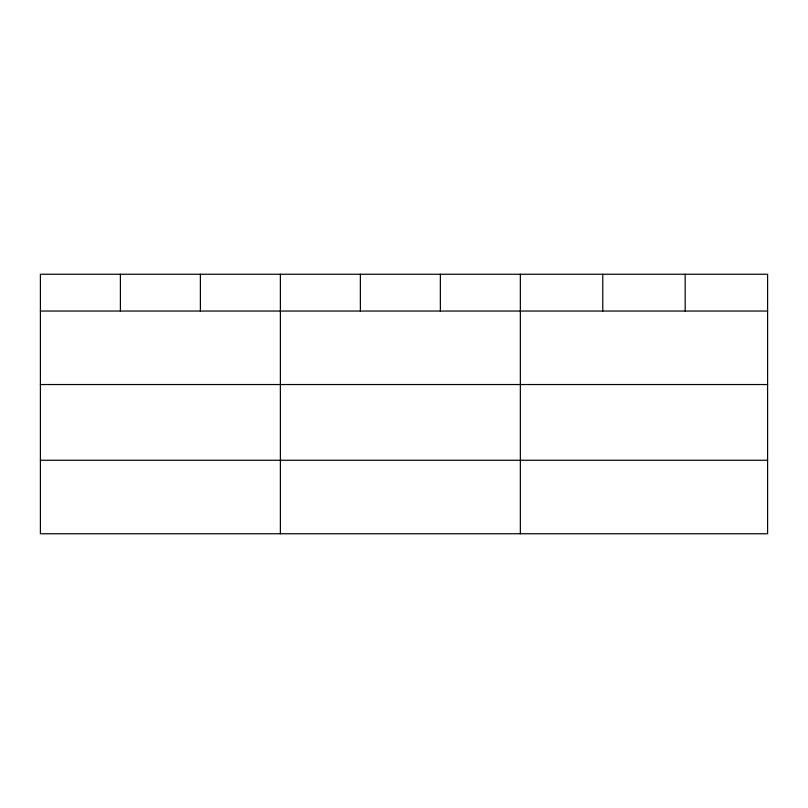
<?xml version="1.0" encoding="UTF-8"?>
<svg xmlns="http://www.w3.org/2000/svg" width="808" height="808" viewBox="0 0 808 808"><rect width="100%" height="100%" fill="white"/><g stroke="black" fill="none" stroke-linecap="round" stroke-linejoin="round"><path stroke-width="1.21" d="M767.6 384.537L767.6 274.245L40.4 274.245L40.4 533.755L767.6 533.755L767.6 384.537L40.4 384.537M40.4 311.04L767.6 311.04M40.4 460.257L767.6 460.257M685.184 274.245L685.184 311.04M602.768 274.245L602.768 311.04M520.352 274.245L520.352 533.755M440.36 274.245L440.36 311.04M360.368 274.245L360.368 311.04M280.376 274.245L280.376 533.755M200.384 274.245L200.384 311.04M120.392 274.245L120.392 311.04"/></g></svg>
